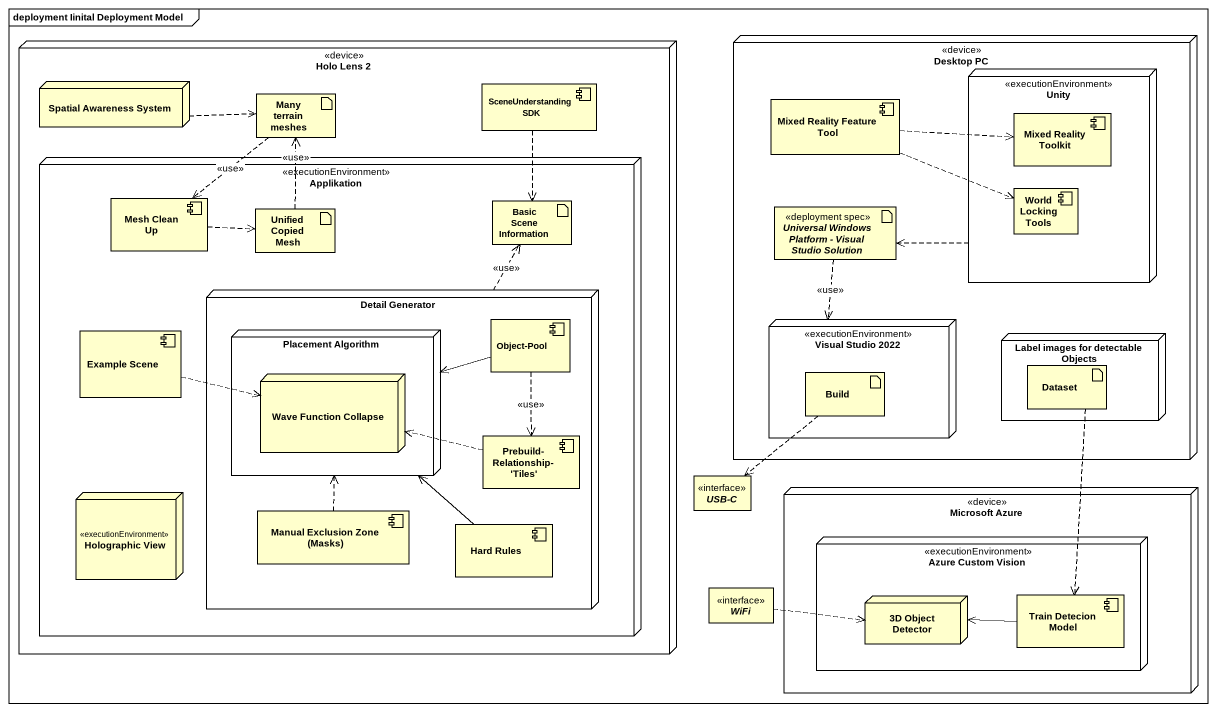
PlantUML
@startuml
mainframe deployment Iinital Deployment Model
allowmixing
hide circle
hide empty members
node "Holo Lens 2" as Holo_Lens_2 <<device>> {
  node "Spatial Awareness System" as Spatial_Awareness_System
  artifact "Many terrain meshes" as Many_terrain_meshes
  component "SceneUnderstanding SDK" as SceneUnderstanding_SDK
  node Applikation <<executionEnvironment>> {
    component "Mesh Clean Up" as Mesh_Clean_Up
    artifact "Unified Copied Mesh" as Unified_Copied_Mesh
    artifact "Basic Scene Information" as Basic_Scene_Information
    node "Detail Generator" as Detail_Generator {
      node "Placement Algorithm" as Placement_Algorithm {
        node "Wave Function Collapse" as Wave_Function_Collapse
      }
      component "Object-Pool" as Object_Pool
      component "Prebuild-Relationship-'Tiles'" as Prebuild_Relationship_Tiles
      component "Manual Exclusion Zone (Masks)" as Manual_Exclusion_Zone_Masks
      component "Hard Rules" as Hard_Rules
    }
    component "Example Scene" as Example_Scene
    node "Holographic View" as Holographic_View <<executionEnvironment>>
  }
}
node "Desktop PC" as Desktop_PC <<device>> {
  component "Mixed Reality Feature Tool" as Mixed_Reality_Feature_Tool
  node Unity <<executionEnvironment>> {
    component "Mixed Reality Toolkit" as Mixed_Reality_Toolkit
    component "World Locking Tools" as World_Locking_Tools
  }
  artifact "Universal Windows Platform - Visual Studio Solution" as Universal_Windows_Platform <<deployment spec>>
  node "Visual Studio 2022" as Visual_Studio_2022 <<executionEnvironment>> {
    artifact Build
  }
  node "Label images for detectable Objects" as Label_images_for_detectable {
    artifact Dataset
  }
}
interface "USB-C" as USB_C
node "Microsoft Azure" as Microsoft_Azure <<device>> {
  node "Azure Custom Vision" as Azure_Custom_Vision <<executionEnvironment>> {
    node "3D Object Detector" as n3D_Object_Detector
    component "Train Detecion Model" as Train_Detecion_Model
  }
}
interface WiFi
Spatial_Awareness_System .right.> Many_terrain_meshes
Many_terrain_meshes ..> Mesh_Clean_Up : <<use>>
SceneUnderstanding_SDK ..> Basic_Scene_Information
Mixed_Reality_Feature_Tool .right.> Mixed_Reality_Toolkit
Mixed_Reality_Feature_Tool .right.> World_Locking_Tools
Unity .left.> Universal_Windows_Platform
Mesh_Clean_Up .right.> Unified_Copied_Mesh
Unified_Copied_Mesh .up.> Many_terrain_meshes : <<use>>
Universal_Windows_Platform ..> Visual_Studio_2022 : <<use>>
Detail_Generator .up.> Basic_Scene_Information : <<use>>
Example_Scene .right.> Wave_Function_Collapse
Object_Pool -left-> Placement_Algorithm
Object_Pool ..> Prebuild_Relationship_Tiles : <<use>>
Build ..> USB_C
Dataset ..> Train_Detecion_Model
Prebuild_Relationship_Tiles .left.> Wave_Function_Collapse
Manual_Exclusion_Zone_Masks .up.> Placement_Algorithm
Hard_Rules -up-> Placement_Algorithm
WiFi .right.> n3D_Object_Detector
Train_Detecion_Model -left-> n3D_Object_Detector
@enduml
